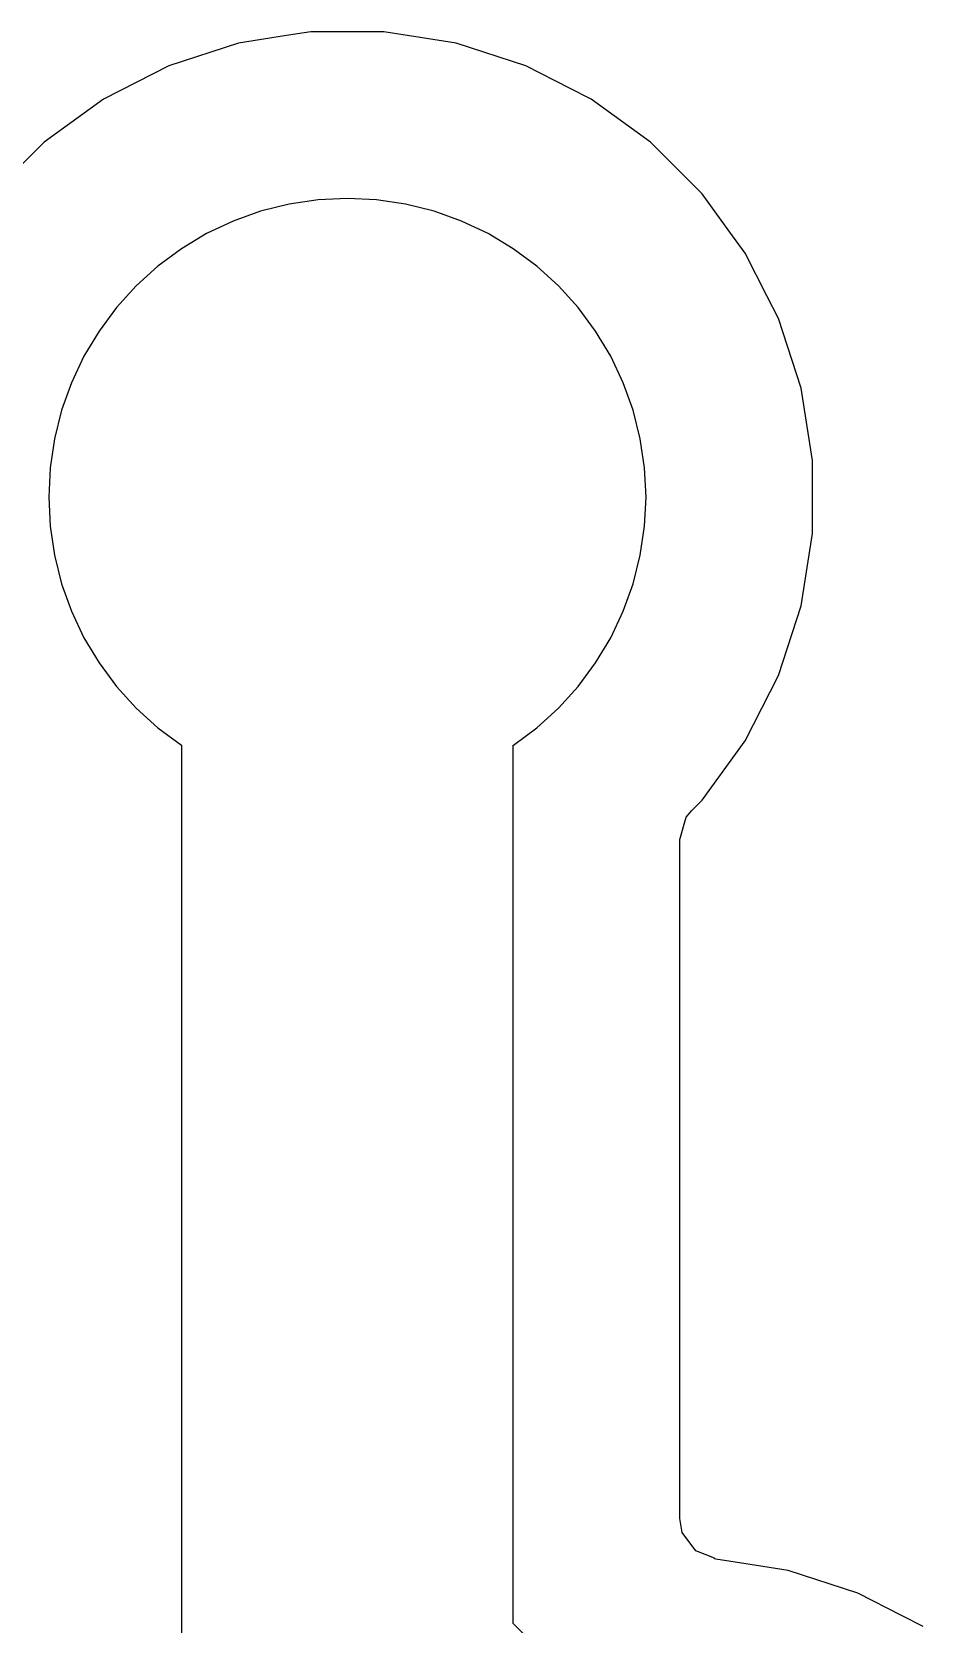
# Model space of a CAD drawing. Header units: metres. Extents: x 85.4 to 154.6, y -104.6 to -40.4.
# Drawn here: x 124.05 to 126.734, y -73.395 to -68.599 of the extents above; entities that cross this region are included whole.
import ezdxf

# ---------------------------------------------------------------- set-up
doc = ezdxf.new("R2010")
doc.units = ezdxf.units.M

msp = doc.modelspace()

# ---------------------------------------------------------------- linework, layer by layer
for points in [[(126.7342, -73.4017), (126.6713, -73.3697), (126.5378, -73.3017), (126.5378, -73.3017), (126.5378, -73.3017), (126.5378, -73.3017), (126.5378, -73.3017), (126.5378, -73.3016), (126.5378, -73.3016), (126.5378, -73.3016), (126.5378, -73.3016), (126.5378, -73.3016), (126.5378, -73.3016), (126.5378, -73.3016), (126.5378, -73.3016), (126.5378, -73.3016), (126.5378, -73.3016), (126.5378, -73.3016), (126.5378, -73.3016), (126.5378, -73.3016), (126.5378, -73.3016), (126.3281, -73.2335), (126.3281, -73.2335), (126.3281, -73.2335), (126.3281, -73.2335), (126.3281, -73.2335), (126.3281, -73.2335), (126.3281, -73.2335), (126.3281, -73.2335), (126.3281, -73.2335), (126.328, -73.2335), (126.328, -73.2335), (126.328, -73.2335), (126.328, -73.2335), (126.328, -73.2335), (126.2132, -73.2153), (126.1103, -73.199), (126.1103, -73.199), (126.1103, -73.199), (126.1103, -73.199), (126.106, -73.1983), (126.1063, -73.1966), (126.1063, -73.1966), (126.1063, -73.1966), (126.1063, -73.1965), (126.1063, -73.1965), (126.1063, -73.1965), (126.1063, -73.1965), (126.1063, -73.1965), (126.1063, -73.1965), (126.1063, -73.1965), (126.1063, -73.1965), (126.1063, -73.1965), (126.1063, -73.1965), (126.1063, -73.1965), (126.1063, -73.1965), (126.1063, -73.1964), (126.1063, -73.1964), (126.1063, -73.1964), (126.1063, -73.1964), (126.1063, -73.1964), (126.1063, -73.1964), (126.1063, -73.1964), (126.1063, -73.1964), (126.1063, -73.1964), (126.1063, -73.1964), (126.1063, -73.1964), (126.1062, -73.1964), (126.1062, -73.1964), (126.1062, -73.1964), (126.1062, -73.1963), (126.1062, -73.1963), (126.1062, -73.1963), (126.1062, -73.1963), (126.1062, -73.1963), (126.1062, -73.1963), (126.1062, -73.1963), (126.1062, -73.1963), (126.1062, -73.1963), (126.1062, -73.1963), (126.1062, -73.1963), (126.1062, -73.1963), (126.1062, -73.1963), (126.1062, -73.1962), (126.1062, -73.1962), (126.1062, -73.1962), (126.1062, -73.1962), (126.1062, -73.1962), (126.1062, -73.1962), (126.1062, -73.1962), (126.1062, -73.1962), (126.1062, -73.1962), (126.1062, -73.1962), (126.1062, -73.1962), (126.1061, -73.1962), (126.1061, -73.1962), (126.1061, -73.1962), (126.1061, -73.1962), (126.1061, -73.1961), (126.1061, -73.1961), (126.1061, -73.1961), (126.1061, -73.1961), (126.1061, -73.1961), (126.1061, -73.1961), (126.1061, -73.1961), (126.1061, -73.1961), (126.1061, -73.1961), (126.1061, -73.1961), (126.1061, -73.1961), (126.1061, -73.1961), (126.1061, -73.1961), (126.1061, -73.1961), (126.106, -73.1961), (126.106, -73.1961), (126.106, -73.1961), (126.106, -73.1961), (126.106, -73.1961), (126.106, -73.1961), (126.106, -73.1961), (126.106, -73.196), (126.106, -73.196), (126.106, -73.196), (126.106, -73.196), (126.106, -73.196), (126.106, -73.196), (126.106, -73.196), (126.1059, -73.196), (126.0496, -73.1744), (126.0084, -73.1183), (126.001, -73.0762), (126.001, -71.0315), (126.0206, -70.9647), (126.0372, -70.9441), (126.0686, -70.9127), (126.0686, -70.9127), (126.0686, -70.9127), (126.0686, -70.9127), (126.0686, -70.9127), (126.0686, -70.9127), (126.0686, -70.9127), (126.0686, -70.9127), (126.0686, -70.9127), (126.0686, -70.9127), (126.0686, -70.9127), (126.0686, -70.9127), (126.0686, -70.9127), (126.0686, -70.9127), (126.1982, -70.7343), (126.1982, -70.7343), (126.1982, -70.7343), (126.1982, -70.7343), (126.1982, -70.7343), (126.1982, -70.7343), (126.1982, -70.7343), (126.1982, -70.7343), (126.1982, -70.7343), (126.1983, -70.7343), (126.1983, -70.7343), (126.1983, -70.7343), (126.1983, -70.7343), (126.1983, -70.7342), (126.2983, -70.5378), (126.2983, -70.5378), (126.2983, -70.5378), (126.2983, -70.5378), (126.2983, -70.5378), (126.2984, -70.5378), (126.2984, -70.5378), (126.2984, -70.5378), (126.2984, -70.5378), (126.2984, -70.5378), (126.2984, -70.5378), (126.2984, -70.5378), (126.2984, -70.5378), (126.2984, -70.5378), (126.3665, -70.3281), (126.3665, -70.3281), (126.3665, -70.3281), (126.3665, -70.3281), (126.3665, -70.3281), (126.3665, -70.3281), (126.3665, -70.3281), (126.3665, -70.3281), (126.3665, -70.3281), (126.3665, -70.328), (126.3665, -70.328), (126.3665, -70.328), (126.3665, -70.328), (126.3665, -70.328), (126.401, -70.1103), (126.401, -70.1103), (126.401, -70.1103), (126.401, -70.1103), (126.401, -70.1103), (126.401, -70.1103), (126.401, -70.1103), (126.401, -70.1103), (126.401, -70.1103), (126.401, -70.1102), (126.401, -70.1102), (126.401, -70.1102), (126.401, -70.1102), (126.401, -70.1102), (126.401, -69.8898), (126.401, -69.8898), (126.401, -69.8898), (126.401, -69.8898), (126.401, -69.8898), (126.401, -69.8897), (126.401, -69.8897), (126.401, -69.8897), (126.401, -69.8897), (126.401, -69.8897), (126.401, -69.8897), (126.401, -69.8897), (126.401, -69.8897), (126.401, -69.8897), (126.3665, -69.672), (126.3665, -69.672), (126.3665, -69.672), (126.3665, -69.672), (126.3665, -69.672), (126.3665, -69.6719), (126.3665, -69.6719), (126.3665, -69.6719), (126.3665, -69.6719), (126.3665, -69.6719), (126.3665, -69.6719), (126.3665, -69.6719), (126.3665, -69.6719), (126.3665, -69.6719), (126.2984, -69.4622), (126.2984, -69.4622), (126.2984, -69.4622), (126.2984, -69.4622), (126.2984, -69.4622), (126.2984, -69.4622), (126.2984, -69.4622), (126.2984, -69.4622), (126.2984, -69.4622), (126.2983, -69.4622), (126.2983, -69.4622), (126.2983, -69.4622), (126.2637, -69.3941), (126.1983, -69.2658), (126.1983, -69.2657), (126.1983, -69.2657), (126.1983, -69.2657), (126.1983, -69.2657), (126.1982, -69.2657), (126.1982, -69.2657), (126.1982, -69.2657), (126.1982, -69.2657), (126.1982, -69.2657), (126.1982, -69.2657), (126.1982, -69.2657), (126.1982, -69.2657), (126.1982, -69.2657), (126.1521, -69.2022), (126.0687, -69.0873), (126.0686, -69.0873), (126.0686, -69.0873), (126.0686, -69.0873), (126.0686, -69.0873), (126.0686, -69.0873), (126.0686, -69.0873), (126.0686, -69.0873), (126.0686, -69.0873), (126.0686, -69.0873), (126.0686, -69.0873), (126.0686, -69.0873), (126.0686, -69.0873), (126.0686, -69.0873), (126.0686, -69.0873), (125.9127, -68.9314), (125.9127, -68.9314), (125.9127, -68.9314), (125.9127, -68.9314), (125.9127, -68.9314), (125.9127, -68.9314), (125.9127, -68.9314), (125.9127, -68.9314), (125.9127, -68.9314), (125.9127, -68.9314), (125.9127, -68.9314), (125.9127, -68.9314), (125.9127, -68.9314), (125.9127, -68.9314), (125.9127, -68.9313), (125.7343, -68.8018), (125.7343, -68.8018), (125.7343, -68.8018), (125.7343, -68.8018), (125.7343, -68.8018), (125.7343, -68.8018), (125.7343, -68.8018), (125.7343, -68.8018), (125.7343, -68.8018), (125.7343, -68.8017), (125.7343, -68.8017), (125.7342, -68.8017), (125.7342, -68.8017), (125.6713, -68.7697), (125.5378, -68.7017), (125.5378, -68.7017), (125.5378, -68.7017), (125.5378, -68.7017), (125.5378, -68.7017), (125.5378, -68.7016), (125.5378, -68.7016), (125.5378, -68.7016), (125.5378, -68.7016), (125.5378, -68.7016), (125.5378, -68.7016), (125.5378, -68.7016), (125.5378, -68.7016), (125.5378, -68.7016), (125.5378, -68.7016), (125.5378, -68.7016), (125.5378, -68.7016), (125.5378, -68.7016), (125.5378, -68.7016), (125.3281, -68.6335), (125.3281, -68.6335), (125.3281, -68.6335), (125.3281, -68.6335), (125.3281, -68.6335), (125.3281, -68.6335), (125.3281, -68.6335), (125.3281, -68.6335), (125.3281, -68.6335), (125.328, -68.6335), (125.328, -68.6335), (125.328, -68.6335), (125.328, -68.6335), (125.328, -68.6335), (125.2192, -68.6162), (125.1103, -68.599), (125.1103, -68.599), (125.1103, -68.599), (125.1103, -68.599), (125.1103, -68.599), (125.1103, -68.599), (125.1103, -68.599), (125.1103, -68.599), (125.1103, -68.599), (125.1102, -68.599), (125.1102, -68.599), (125.1102, -68.599), (125.1102, -68.599), (125.1102, -68.599), (124.8898, -68.599), (124.8898, -68.599), (124.8898, -68.599), (124.8898, -68.599), (124.8898, -68.599), (124.8897, -68.599), (124.8897, -68.599), (124.8897, -68.599), (124.8897, -68.599), (124.8897, -68.599), (124.8897, -68.599), (124.8897, -68.599), (124.8897, -68.599), (124.8897, -68.599), (124.8171, -68.6105), (124.672, -68.6335), (124.672, -68.6335), (124.672, -68.6335), (124.6719, -68.6335), (124.6719, -68.6335), (124.6719, -68.6335), (124.6719, -68.6335), (124.6719, -68.6335), (124.6719, -68.6335), (124.6719, -68.6335), (124.6719, -68.6335), (124.6719, -68.6335), (124.6719, -68.6335), (124.6719, -68.6335), (124.4622, -68.7016), (124.4622, -68.7016), (124.4622, -68.7016), (124.4622, -68.7016), (124.4622, -68.7016), (124.4622, -68.7016), (124.4622, -68.7016), (124.4622, -68.7016), (124.4622, -68.7016), (124.4622, -68.7016), (124.4622, -68.7016), (124.4622, -68.7016), (124.4622, -68.7016), (124.4622, -68.7016), (124.4622, -68.7017), (124.4622, -68.7017), (124.4622, -68.7017), (124.4622, -68.7017), (124.4622, -68.7017), (124.2657, -68.8017), (124.2657, -68.8017), (124.2657, -68.8017), (124.2657, -68.8018), (124.2657, -68.8018), (124.2657, -68.8018), (124.2657, -68.8018), (124.2657, -68.8018), (124.2657, -68.8018), (124.2657, -68.8018), (124.2657, -68.8018), (124.2657, -68.8018), (124.2657, -68.8018), (124.2657, -68.8018), (124.0873, -68.9313), (124.0873, -68.9314), (124.0873, -68.9314), (124.0873, -68.9314), (124.0873, -68.9314), (124.0873, -68.9314), (124.0873, -68.9314), (124.0873, -68.9314), (124.0873, -68.9314), (124.0873, -68.9314), (124.0873, -68.9314), (124.0873, -68.9314), (124.0873, -68.9314), (124.0873, -68.9314), (124.0873, -68.9314), (123.9314, -69.0873)], [(125.8244, -73.7176), (125.4999, -73.3931), (125.4999, -73.3931), (125.4999, -73.3931), (125.4999, -73.3931), (125.4999, -73.3931), (125.4999, -73.3931), (125.4999, -73.3931), (125.4999, -73.3931), (125.4999, -73.3931), (125.4998, -73.3931), (125.4998, -73.3931), (125.4998, -73.3931), (125.4998, -73.3931), (125.4998, -73.3931), (125.4998, -73.3931), (125.4998, -73.393), (125.4998, -73.393), (125.4998, -73.393), (125.4998, -73.393), (125.4998, -73.393), (125.4998, -73.393), (125.4998, -73.393), (125.4998, -73.393), (125.4998, -73.393), (125.4998, -73.393), (125.4998, -73.393), (125.4998, -73.393), (125.4998, -73.393), (125.4998, -73.393), (125.4998, -73.3929), (125.4998, -73.3929), (125.4998, -73.3929), (125.4998, -73.3929), (125.4998, -73.3929), (125.4998, -73.3929), (125.4998, -73.3929), (125.4998, -73.3929), (125.4998, -73.3929), (125.4998, -73.3929), (125.4998, -73.3929), (125.4998, -73.3929), (125.4998, -73.3929), (125.4998, -73.3928), (125.4998, -73.3928), (125.4998, -73.3928), (125.4998, -73.3928), (125.4998, -73.3928), (125.4998, -73.3928), (125.4998, -73.3928), (125.4998, -73.3928), (125.4998, -70.7481), (125.4998, -70.7481), (125.4998, -70.7481), (125.4998, -70.7481), (125.4998, -70.7481), (125.4998, -70.7481), (125.4998, -70.7481), (125.4998, -70.7481), (125.4998, -70.7481), (125.4998, -70.7481), (125.4998, -70.7481), (125.4998, -70.7481), (125.4998, -70.7481), (125.4998, -70.7481), (125.4998, -70.748), (125.4998, -70.748), (125.4998, -70.748), (125.4998, -70.748), (125.4998, -70.748), (125.4998, -70.748), (125.4998, -70.748), (125.4998, -70.748), (125.4998, -70.748), (125.4998, -70.748), (125.4998, -70.748), (125.4998, -70.748), (125.4998, -70.748), (125.4998, -70.7479), (125.4998, -70.7479), (125.4998, -70.7479), (125.4998, -70.7479), (125.4998, -70.7479), (125.4998, -70.7479), (125.4998, -70.7479), (125.4998, -70.7479), (125.4998, -70.7479), (125.4998, -70.7479), (125.4998, -70.7479), (125.4998, -70.7479), (125.4998, -70.7479), (125.4998, -70.7479), (125.4998, -70.7479), (125.4999, -70.7478), (125.4999, -70.7478), (125.4999, -70.7478), (125.4999, -70.7478), (125.4999, -70.7478), (125.4999, -70.7478), (125.4999, -70.7478), (125.4999, -70.7478), (125.4999, -70.7478), (125.4999, -70.7478), (125.4999, -70.7478), (125.4999, -70.7478), (125.4999, -70.7478), (125.4999, -70.7478), (125.4999, -70.7478), (125.4999, -70.7478), (125.4999, -70.7478), (125.4999, -70.7478), (125.4999, -70.7478), (125.5, -70.7477), (125.5706, -70.6953), (125.636, -70.636), (125.6953, -70.5706), (125.7479, -70.4997), (125.7933, -70.424), (125.831, -70.3442), (125.8608, -70.2611), (125.8822, -70.1755), (125.8952, -70.0882), (125.8995, -70), (125.8952, -69.9118), (125.8822, -69.8245), (125.8608, -69.7389), (125.831, -69.6558), (125.7933, -69.576), (125.7479, -69.5003), (125.6953, -69.4294), (125.636, -69.364), (125.5706, -69.3047), (125.4997, -69.2521), (125.424, -69.2067), (125.3442, -69.169), (125.2611, -69.1392), (125.1755, -69.1178), (125.0882, -69.1048), (125, -69.1005), (124.9118, -69.1048), (124.8245, -69.1178), (124.7389, -69.1392), (124.6558, -69.169), (124.576, -69.2067), (124.5003, -69.2521), (124.4294, -69.3047), (124.364, -69.364), (124.3047, -69.4294), (124.2521, -69.5003), (124.2067, -69.576), (124.169, -69.6558), (124.1392, -69.7389), (124.1178, -69.8245), (124.1048, -69.9118), (124.1005, -70), (124.1048, -70.0882), (124.1178, -70.1755), (124.1392, -70.2611), (124.169, -70.3442), (124.2067, -70.424), (124.2521, -70.4997), (124.3047, -70.5706), (124.364, -70.636), (124.4294, -70.6953), (124.5, -70.7477), (124.5001, -70.7478), (124.5001, -70.7478), (124.5001, -70.7478), (124.5001, -70.7478), (124.5001, -70.7478), (124.5001, -70.7478), (124.5001, -70.7478), (124.5001, -70.7478), (124.5001, -70.7478), (124.5001, -70.7478), (124.5001, -70.7478), (124.5001, -70.7478), (124.5001, -70.7478), (124.5001, -70.7478), (124.5001, -70.7478), (124.5001, -70.7478), (124.5001, -70.7478), (124.5001, -70.7478), (124.5001, -70.7478), (124.5002, -70.7479), (124.5002, -70.7479), (124.5002, -70.7479), (124.5002, -70.7479), (124.5002, -70.7479), (124.5002, -70.7479), (124.5002, -70.7479), (124.5002, -70.7479), (124.5002, -70.7479), (124.5002, -70.7479), (124.5002, -70.7479), (124.5002, -70.7479), (124.5002, -70.7479), (124.5002, -70.7479), (124.5002, -70.7479), (124.5002, -70.748), (124.5002, -70.748), (124.5002, -70.748), (124.5002, -70.748), (124.5002, -70.748), (124.5002, -70.748), (124.5002, -70.748), (124.5002, -70.748), (124.5002, -70.748), (124.5002, -70.748), (124.5002, -70.748), (124.5002, -70.748), (124.5002, -70.748), (124.5002, -70.7481), (124.5002, -70.7481), (124.5002, -70.7481), (124.5002, -70.7481), (124.5002, -70.7481), (124.5002, -70.7481), (124.5002, -70.7481), (124.5002, -70.7481), (124.5002, -70.7481), (124.5002, -70.7481), (124.5002, -70.7481), (124.5002, -70.7481), (124.5002, -70.7481)], [(124.5002, -70.7481), (124.5002, -70.7481), (124.5002, -73.6)]]:
    msp.add_lwpolyline(points)

doc.saveas('drawing.dxf')
